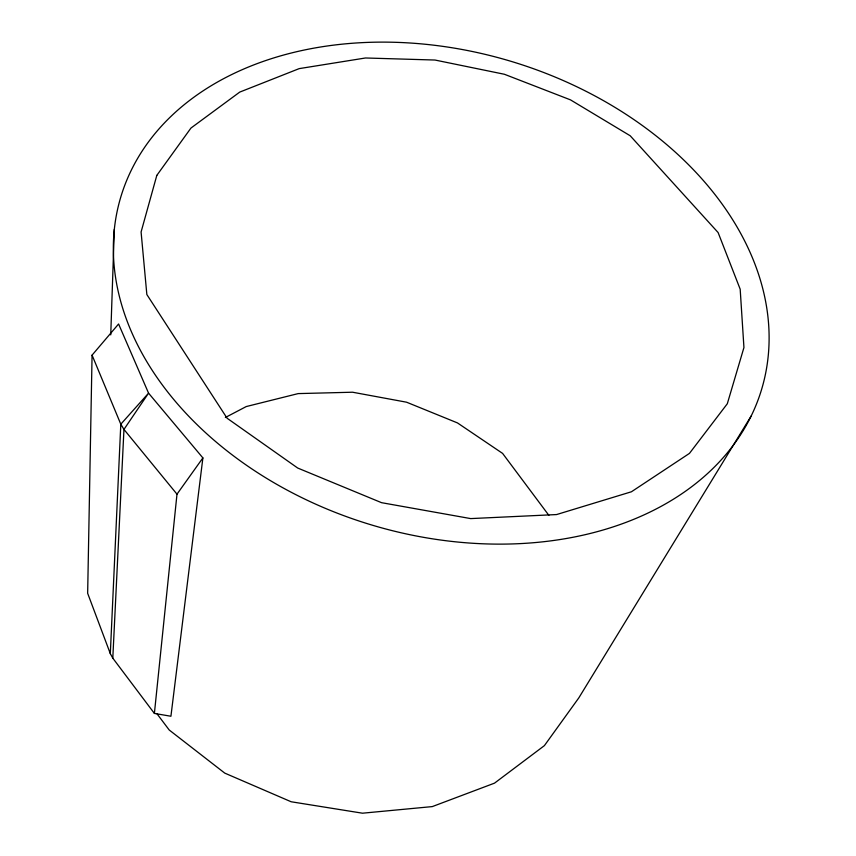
<?xml version="1.0" encoding="UTF-8"?>
<svg xmlns="http://www.w3.org/2000/svg" width="856" height="856" viewBox="0 0 856 856"><rect width="100%" height="100%" fill="white"/><g stroke="black" fill="none" stroke-linecap="round" stroke-linejoin="round"><path stroke-width="1.28" d="M92.073 355.144L87.654 593.294L110.317 653.652L112.799 658.157L154.39 713.423L170.922 716.247L202.883 457.917L148.559 393.15L118.588 323.985L92.073 355.144L120.803 424.202L123.96 429.423L176.989 494.18L154.39 713.423M110.745 334.889L114.308 229.44M110.317 653.652L120.803 424.202L148.559 393.15L123.96 429.423L112.799 658.157M751.172 416.005A334.536 242.077 16.7 0 1 193.595 421.216A334.536 242.077 16.7 0 1 378.898 42.137A334.536 242.077 16.7 0 1 751.172 416.005L578.795 697.908L544.395 745.63L494.522 783.144L432.291 806.598L362.495 813.2L291.158 801.762L224.764 773.118L169.221 730.008L157.162 714.011M176.989 494.18L202.883 457.917M225.353 417.503L246.25 406.557L298.166 393.6L352.565 392.219L406.579 402.202L457.468 422.918L502.6 453.402L548.878 515.365M156.809 175.394L141.09 231.997L146.847 294.528L227.097 418.231L297.706 468.039L381.541 502.675L470.693 518.597L556.571 514.563L631.439 491.772L689.465 453.38L727.311 403.743L743.939 347.547L740.183 289.21L718.109 232.543L630.209 135.772L570.503 99.874L504.409 74.269L435.009 60.038L365.491 57.983L299.204 68.619L239.734 92.095L190.952 128.058L156.809 175.394"/></g></svg>
